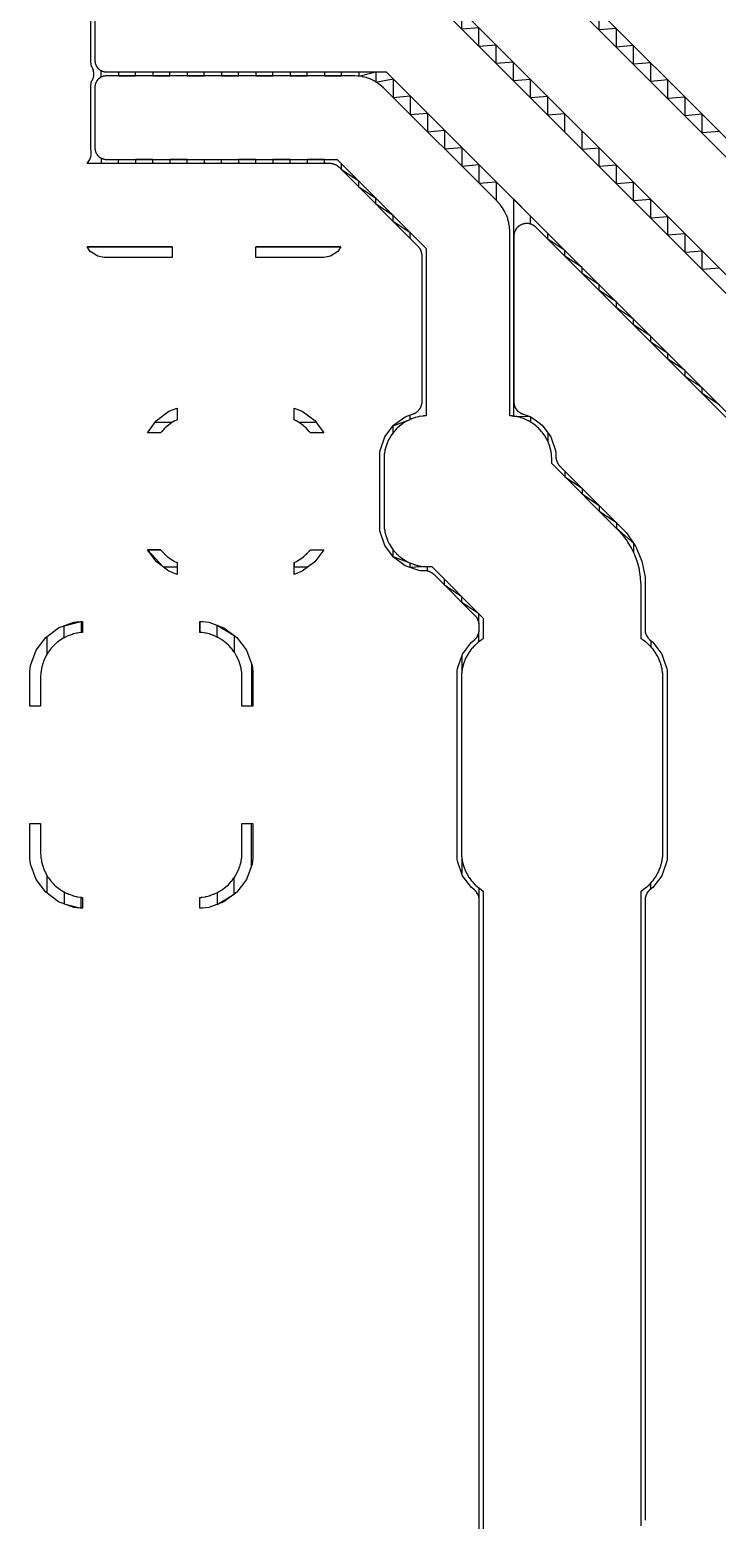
# Model space of a CAD drawing. Header units: metres. Extents: x 141.4 to 191.3, y -114.8 to -61.9.
# Drawn here: x 177.44 to 182.55, y -93.24 to -82.17 of the extents above; entities that cross this region are included whole.
import ezdxf

# ---------------------------------------------------------------- set-up
doc = ezdxf.new("R2010")
doc.units = ezdxf.units.M

msp = doc.modelspace()

# ---------------------------------------------------------------- linework, layer by layer
for points in [[(180.821, -81.183), (185.872, -86.234)], [(185.385, -85.887), (180.802, -81.304)], [(181.415, -82.932), (181.415, -82.794), (181.287, -82.805), (181.287, -82.666), (181.16, -82.677), (181.16, -82.539), (181.032, -82.55), (181.032, -82.411), (180.905, -82.422), (180.905, -82.284), (180.777, -82.295), (180.777, -82.156), (180.65, -82.167), (180.65, -82.029), (180.522, -82.04), (180.522, -81.901), (180.395, -81.919), (180.395, -81.833), (180.267, -81.833), (180.267, -81.867)], [(180.455, -81.833), (184.856, -86.234)], [(177.972, -83.124), (177.972, -83.163), (177.868, -83.163), (177.882, -83.142), (177.883, -83.141), (177.884, -83.139), (177.885, -83.137), (177.886, -83.135), (177.887, -83.133), (177.888, -83.131), (177.889, -83.13), (177.89, -83.128), (177.891, -83.126), (177.892, -83.124), (177.892, -83.122), (177.893, -83.12), (177.893, -83.118), (177.894, -83.116), (177.894, -83.114), (177.895, -83.112), (177.897, -83.103), (177.897, -83.101), (177.897, -83.099), (177.898, -83.097), (177.898, -83.095), (177.898, -83.093), (177.898, -83.091), (177.898, -83.089), (177.898, -83.086), (177.898, -83.084), (177.898, -83.082), (177.898, -83.08), (177.898, -83.078), (177.898, -83.076), (177.897, -83.074), (177.897, -83.072), (177.897, -83.07), (177.894, -83.059), (177.894, -82.587), (177.901, -82.553), (177.902, -82.552), (177.903, -82.55), (177.904, -82.548), (177.905, -82.546), (177.906, -82.544), (177.907, -82.543), (177.908, -82.541), (177.909, -82.539), (177.91, -82.537), (177.912, -82.533), (177.912, -82.531), (177.913, -82.529), (177.914, -82.527), (177.914, -82.525), (177.915, -82.523), (177.916, -82.521), (177.916, -82.519), (177.916, -82.517), (177.917, -82.515), (177.917, -82.513), (177.917, -82.511), (177.918, -82.509), (177.918, -82.506), (177.918, -82.504), (177.918, -82.502), (177.918, -82.5), (177.918, -82.498), (177.918, -82.496), (177.918, -82.494), (177.918, -82.492), (177.917, -82.49), (177.917, -82.488), (177.917, -82.486), (177.916, -82.484), (177.915, -82.475), (177.914, -82.473), (177.914, -82.471), (177.913, -82.469), (177.913, -82.467), (177.912, -82.465), (177.911, -82.463), (177.911, -82.461), (177.91, -82.459), (177.909, -82.457), (177.908, -82.455), (177.907, -82.453), (177.906, -82.452), (177.905, -82.45), (177.904, -82.448), (177.903, -82.446), (177.902, -82.444), (177.901, -82.443), (177.894, -82.409), (177.894, -81.937)], [(177.925, -81.948), (177.925, -82.398), (177.925, -82.4), (177.925, -82.402), (177.925, -82.404), (177.925, -82.406), (177.926, -82.408), (177.926, -82.41), (177.926, -82.413), (177.927, -82.415), (177.927, -82.417), (177.928, -82.419), (177.928, -82.421), (177.929, -82.423), (177.929, -82.425), (177.93, -82.427), (177.931, -82.429), (177.931, -82.431), (177.932, -82.432), (177.933, -82.434), (177.934, -82.436), (177.935, -82.438), (177.936, -82.44), (177.937, -82.442), (177.938, -82.443), (177.939, -82.445), (177.941, -82.447), (177.942, -82.449), (177.943, -82.45), (177.944, -82.452), (177.946, -82.454), (177.947, -82.455), (177.948, -82.457), (177.95, -82.458), (177.951, -82.46), (177.953, -82.461), (177.954, -82.462), (177.956, -82.464), (177.958, -82.465), (177.959, -82.466), (177.961, -82.467), (177.963, -82.469), (177.965, -82.47), (177.966, -82.471), (177.968, -82.472), (177.97, -82.473), (177.972, -82.474), (177.974, -82.475), (177.976, -82.476), (177.977, -82.477), (177.979, -82.477), (177.981, -82.478), (177.983, -82.479), (177.985, -82.479), (177.987, -82.48), (177.989, -82.48), (177.991, -82.481), (177.993, -82.481), (177.995, -82.482), (177.998, -82.482), (178, -82.482), (178.002, -82.483), (178.004, -82.483), (178.006, -82.483), (178.008, -82.483), (178.01, -82.483), (178.806, -82.483), (178.806, -82.483), (178.808, -82.483), (178.81, -82.483), (180.089, -82.483), (183.586, -85.98)], [(184.115, -85.633), (180.436, -81.954)], [(182.562, -82.925), (182.435, -82.936), (182.435, -82.798), (182.307, -82.809), (182.307, -82.67), (182.18, -82.681), (182.18, -82.543), (182.052, -82.554), (182.052, -82.415), (181.925, -82.426), (181.925, -82.288), (181.797, -82.299), (181.797, -82.16), (181.67, -82.171), (181.67, -82.033)], [(181.98, -93.282), (181.98, -88.567), (181.99, -88.561), (181.991, -88.56), (181.993, -88.559), (181.995, -88.557), (181.997, -88.556), (182.016, -88.542), (182.018, -88.54), (182.02, -88.539), (182.021, -88.538), (182.023, -88.536), (182.041, -88.52), (182.042, -88.518), (182.044, -88.517), (182.045, -88.515), (182.047, -88.514), (182.063, -88.496), (182.065, -88.494), (182.066, -88.493), (182.067, -88.491), (182.069, -88.489), (182.083, -88.47), (182.084, -88.468), (182.086, -88.466), (182.087, -88.464), (182.088, -88.463), (182.1, -88.442), (182.101, -88.44), (182.102, -88.438), (182.103, -88.436), (182.104, -88.434), (182.115, -88.412), (182.116, -88.41), (182.116, -88.408), (182.117, -88.406), (182.118, -88.404), (182.126, -88.381), (182.126, -88.381), (182.127, -88.379), (182.128, -88.377), (182.128, -88.375), (182.129, -88.373), (182.135, -88.349), (182.135, -88.347), (182.136, -88.345), (182.136, -88.343), (182.136, -88.341), (182.14, -88.317), (182.14, -88.315), (182.14, -88.313), (182.141, -88.311), (182.141, -88.309), (182.142, -88.284), (182.142, -88.282), (182.142, -88.28), (182.142, -86.98), (182.142, -86.978), (182.142, -86.976), (182.141, -86.951), (182.141, -86.949), (182.14, -86.947), (182.14, -86.945), (182.14, -86.943), (182.136, -86.919), (182.136, -86.917), (182.136, -86.915), (182.135, -86.913), (182.135, -86.911), (182.129, -86.887), (182.128, -86.885), (182.128, -86.883), (182.127, -86.881), (182.126, -86.879), (182.118, -86.856), (182.117, -86.854), (182.116, -86.852), (182.116, -86.85), (182.115, -86.848), (182.104, -86.826), (182.103, -86.824), (182.102, -86.822), (182.101, -86.82), (182.1, -86.818), (182.088, -86.797), (182.087, -86.796), (182.086, -86.794), (182.084, -86.792), (182.083, -86.79), (182.069, -86.771), (182.067, -86.769), (182.066, -86.767), (182.065, -86.766), (182.063, -86.764), (182.047, -86.746), (182.045, -86.745), (182.044, -86.743), (182.042, -86.742), (182.041, -86.74), (182.023, -86.724), (182.021, -86.722), (182.02, -86.721), (182.018, -86.72), (182.016, -86.718), (181.997, -86.704), (181.995, -86.703), (181.993, -86.701), (181.991, -86.7), (181.99, -86.699), (181.98, -86.693), (181.98, -86.298), (181.98, -86.296), (181.98, -86.294), (181.977, -86.245), (181.977, -86.243), (181.977, -86.241), (181.977, -86.239), (181.976, -86.236), (181.969, -86.188), (181.969, -86.186), (181.969, -86.184), (181.968, -86.182), (181.968, -86.18), (181.956, -86.132), (181.955, -86.13), (181.955, -86.128), (181.954, -86.126), (181.953, -86.124), (181.937, -86.078), (181.936, -86.076), (181.935, -86.074), (181.934, -86.072), (181.934, -86.07), (181.913, -86.026), (181.912, -86.024), (181.911, -86.022), (181.91, -86.02), (181.909, -86.018), (181.883, -85.976), (181.882, -85.975), (181.881, -85.973), (181.88, -85.971), (181.879, -85.969), (181.849, -85.93), (181.848, -85.928), (181.847, -85.927), (181.846, -85.925), (181.844, -85.924), (181.811, -85.887), (181.81, -85.886), (181.808, -85.884), (181.317, -85.393), (181.317, -85.361), (181.317, -85.358), (181.317, -85.356), (181.316, -85.333), (181.316, -85.331), (181.315, -85.329), (181.315, -85.327), (181.315, -85.325), (181.312, -85.302), (181.311, -85.3), (181.311, -85.298), (181.31, -85.296), (181.31, -85.294), (181.304, -85.271), (181.304, -85.269), (181.303, -85.267), (181.302, -85.265), (181.302, -85.263), (181.294, -85.241), (181.293, -85.239), (181.292, -85.237), (181.292, -85.235), (181.291, -85.233), (181.281, -85.212), (181.28, -85.21), (181.279, -85.208), (181.278, -85.207), (181.277, -85.205), (181.265, -85.185), (181.264, -85.183), (181.263, -85.181), (181.261, -85.18), (181.26, -85.178), (181.246, -85.159), (181.245, -85.158), (181.244, -85.156), (181.242, -85.154), (181.241, -85.153), (181.225, -85.135), (181.224, -85.134), (181.223, -85.132), (181.221, -85.131), (181.22, -85.13), (181.202, -85.114), (181.201, -85.113), (181.199, -85.111), (181.197, -85.11), (181.196, -85.109), (181.177, -85.095), (181.175, -85.094), (181.174, -85.092), (181.172, -85.091), (181.17, -85.09), (181.15, -85.078), (181.148, -85.077), (181.147, -85.076), (181.145, -85.075), (181.143, -85.074), (181.122, -85.064), (181.12, -85.063), (181.118, -85.063), (181.116, -85.062), (181.114, -85.061), (181.092, -85.053), (181.092, -85.053), (181.09, -85.053), (181.088, -85.052), (181.086, -85.051), (181.084, -85.051), (181.061, -85.045), (181.059, -85.045), (181.057, -85.044), (181.055, -85.044), (181.053, -85.043), (181.03, -85.04), (181.028, -85.04), (181.026, -85.04), (181.024, -85.039), (181.022, -85.039), (181.005, -85.038), (181.005, -83.666), (181.005, -83.664), (181.005, -83.662), (181.003, -83.64), (181.003, -83.638), (181.003, -83.636), (181.003, -83.634), (181.003, -83.632), (180.999, -83.61), (180.999, -83.608), (180.999, -83.606), (180.998, -83.604), (180.998, -83.602), (180.992, -83.58), (180.992, -83.578), (180.991, -83.576), (180.991, -83.574), (180.99, -83.573), (180.983, -83.552), (180.982, -83.55), (180.981, -83.548), (180.98, -83.546), (180.979, -83.544), (180.97, -83.524), (180.969, -83.522), (180.968, -83.52), (180.967, -83.518), (180.966, -83.517), (180.955, -83.498), (180.953, -83.496), (180.952, -83.494), (180.951, -83.492), (180.95, -83.491), (180.937, -83.473), (180.936, -83.471), (180.934, -83.47), (180.933, -83.468), (180.931, -83.467), (180.917, -83.45), (180.915, -83.449), (180.914, -83.447), (180.07, -82.604), (180.069, -82.602), (180.067, -82.601), (180.051, -82.586), (180.049, -82.585), (180.048, -82.583), (180.046, -82.582), (180.044, -82.581), (180.027, -82.568), (180.025, -82.566), (180.023, -82.565), (180.022, -82.564), (180.02, -82.563), (180.001, -82.552), (179.999, -82.551), (179.997, -82.55), (179.995, -82.549), (179.993, -82.548), (179.973, -82.538), (179.972, -82.537), (179.97, -82.536), (179.968, -82.536), (179.966, -82.535), (179.945, -82.528), (179.945, -82.528), (179.943, -82.527), (179.941, -82.526), (179.939, -82.526), (179.937, -82.525), (179.916, -82.52), (179.914, -82.519), (179.911, -82.519), (179.909, -82.518), (179.907, -82.518), (179.886, -82.515), (179.883, -82.515), (179.881, -82.514), (179.879, -82.514), (179.877, -82.514), (179.855, -82.513), (179.853, -82.513), (179.851, -82.513), (178.81, -82.513), (178.808, -82.513), (178.806, -82.513), (178.806, -82.513), (178.01, -82.513), (178.008, -82.513), (178.006, -82.513), (178.004, -82.513), (178.002, -82.513), (178, -82.514), (177.998, -82.514), (177.995, -82.514), (177.993, -82.515), (177.991, -82.515), (177.989, -82.516), (177.987, -82.516), (177.985, -82.517), (177.983, -82.517), (177.981, -82.518), (177.979, -82.519), (177.977, -82.519), (177.976, -82.52), (177.974, -82.521), (177.972, -82.522), (177.97, -82.523), (177.968, -82.524), (177.966, -82.525), (177.965, -82.526), (177.963, -82.527), (177.961, -82.529), (177.959, -82.53), (177.958, -82.531), (177.956, -82.532), (177.954, -82.534), (177.953, -82.535), (177.951, -82.536), (177.95, -82.538), (177.948, -82.539), (177.947, -82.541), (177.946, -82.542), (177.944, -82.544), (177.943, -82.546), (177.942, -82.547), (177.941, -82.549), (177.939, -82.551), (177.938, -82.553), (177.937, -82.554), (177.936, -82.556), (177.935, -82.558), (177.934, -82.56), (177.933, -82.562), (177.932, -82.564), (177.931, -82.565), (177.931, -82.567), (177.93, -82.569), (177.929, -82.571), (177.929, -82.573), (177.928, -82.575), (177.928, -82.577), (177.927, -82.579), (177.927, -82.581), (177.926, -82.583), (177.926, -82.586), (177.926, -82.588), (177.925, -82.59), (177.925, -82.592), (177.925, -82.594), (177.925, -82.596), (177.925, -82.598), (177.925, -83.048)], [(177.972, -82.522), (177.972, -82.474)], [(178.1, -82.483), (178.1, -82.513), (178.227, -82.513), (178.227, -82.483), (178.355, -82.483), (178.355, -82.513), (178.482, -82.513), (178.482, -82.483), (178.61, -82.483), (178.61, -82.513), (178.737, -82.513), (178.737, -82.483)], [(178.865, -82.483), (178.865, -82.513), (178.992, -82.513), (178.992, -82.483), (179.12, -82.483), (179.12, -82.513), (179.247, -82.513), (179.247, -82.483), (179.375, -82.483), (179.375, -82.513), (179.502, -82.513), (179.502, -82.483), (179.63, -82.483), (179.63, -82.513), (179.757, -82.513), (179.757, -82.483), (179.885, -82.483), (179.885, -82.515), (180.012, -82.483), (180.012, -82.559), (180.14, -82.535), (180.14, -82.673), (180.267, -82.662), (180.267, -82.801), (180.395, -82.79), (180.395, -82.928), (180.522, -82.917), (180.522, -83.056), (180.65, -83.045), (180.65, -83.183), (180.777, -83.172), (180.777, -83.311), (180.905, -83.3), (180.905, -83.438)], [(182.562, -83.941), (182.435, -83.952), (182.435, -83.814), (182.307, -83.825), (182.307, -83.686), (182.18, -83.697), (182.18, -83.559), (182.052, -83.57), (182.052, -83.431), (181.925, -83.442), (181.925, -83.304), (181.797, -83.315), (181.797, -83.176), (181.67, -83.187), (181.67, -83.049), (181.542, -83.06), (181.542, -82.921)], [(177.925, -83.048), (177.925, -83.05), (177.925, -83.052), (177.925, -83.054), (177.925, -83.056), (177.926, -83.058), (177.926, -83.06), (177.926, -83.063), (177.927, -83.065), (177.927, -83.067), (177.928, -83.069), (177.928, -83.071), (177.929, -83.073), (177.929, -83.075), (177.93, -83.077), (177.931, -83.079), (177.931, -83.081), (177.932, -83.082), (177.933, -83.084), (177.934, -83.086), (177.935, -83.088), (177.936, -83.09), (177.937, -83.092), (177.938, -83.093), (177.939, -83.095), (177.941, -83.097), (177.942, -83.099), (177.943, -83.1), (177.944, -83.102), (177.946, -83.104), (177.947, -83.105), (177.948, -83.107), (177.95, -83.108), (177.951, -83.11), (177.953, -83.111), (177.954, -83.112), (177.956, -83.114), (177.958, -83.115), (177.959, -83.116), (177.961, -83.117), (177.963, -83.119), (177.965, -83.12), (177.966, -83.121), (177.968, -83.122), (177.97, -83.123), (177.972, -83.124), (177.974, -83.125), (177.976, -83.126), (177.977, -83.127), (177.979, -83.127), (177.981, -83.128), (177.983, -83.129), (177.985, -83.129), (177.987, -83.13), (177.989, -83.13), (177.991, -83.131), (177.993, -83.131), (177.995, -83.132), (177.998, -83.132), (178, -83.132), (178.002, -83.133), (178.004, -83.133), (178.006, -83.133), (178.008, -83.133), (178.01, -83.133), (178.806, -83.133), (178.806, -83.133), (178.808, -83.133), (178.81, -83.133), (179.723, -83.133), (180.384, -83.795), (180.384, -85.038), (180.367, -85.039), (180.365, -85.039), (180.363, -85.04), (180.361, -85.04), (180.359, -85.04), (180.336, -85.043), (180.334, -85.044), (180.332, -85.044), (180.33, -85.045), (180.328, -85.045), (180.305, -85.051), (180.303, -85.051), (180.301, -85.052), (180.299, -85.053), (180.297, -85.053), (180.275, -85.061), (180.273, -85.062), (180.271, -85.063), (180.269, -85.063), (180.267, -85.064), (180.246, -85.074), (180.244, -85.075), (180.242, -85.076), (180.241, -85.077), (180.239, -85.078), (180.219, -85.09), (180.217, -85.091), (180.215, -85.092), (180.214, -85.094), (180.212, -85.095), (180.193, -85.109), (180.192, -85.11), (180.19, -85.111), (180.188, -85.113), (180.187, -85.114), (180.169, -85.13), (180.168, -85.131), (180.166, -85.132), (180.165, -85.134), (180.164, -85.135), (180.148, -85.153), (180.147, -85.154), (180.145, -85.156), (180.144, -85.158), (180.143, -85.159), (180.129, -85.178), (180.128, -85.18), (180.126, -85.181), (180.125, -85.183), (180.124, -85.185), (180.112, -85.205), (180.111, -85.207), (180.11, -85.208), (180.109, -85.21), (180.108, -85.212), (180.098, -85.233), (180.097, -85.235), (180.097, -85.237), (180.096, -85.239), (180.095, -85.241), (180.087, -85.263), (180.087, -85.263), (180.087, -85.265), (180.086, -85.267), (180.085, -85.269), (180.085, -85.271), (180.079, -85.294), (180.079, -85.296), (180.078, -85.298), (180.078, -85.3), (180.077, -85.302), (180.074, -85.325), (180.074, -85.327), (180.074, -85.329), (180.073, -85.331), (180.073, -85.333), (180.072, -85.356), (180.072, -85.358), (180.072, -85.361), (180.072, -85.835), (180.072, -85.838), (180.072, -85.84), (180.073, -85.863), (180.073, -85.865), (180.074, -85.867), (180.074, -85.869), (180.074, -85.871), (180.077, -85.894), (180.078, -85.896), (180.078, -85.898), (180.079, -85.9), (180.079, -85.902), (180.085, -85.925), (180.085, -85.927), (180.086, -85.929), (180.087, -85.931), (180.087, -85.933), (180.095, -85.955), (180.096, -85.957), (180.097, -85.959), (180.097, -85.961), (180.098, -85.963), (180.108, -85.984), (180.109, -85.986), (180.11, -85.988), (180.111, -85.989), (180.112, -85.991), (180.124, -86.011), (180.125, -86.013), (180.126, -86.015), (180.128, -86.016), (180.129, -86.018), (180.143, -86.037), (180.144, -86.038), (180.145, -86.04), (180.147, -86.042), (180.148, -86.043), (180.164, -86.061), (180.165, -86.062), (180.166, -86.064), (180.168, -86.065), (180.169, -86.066), (180.187, -86.082), (180.188, -86.083), (180.19, -86.085), (180.192, -86.086), (180.193, -86.087), (180.212, -86.101), (180.214, -86.102), (180.215, -86.104), (180.217, -86.105), (180.219, -86.106), (180.239, -86.118), (180.241, -86.119), (180.242, -86.12), (180.244, -86.121), (180.246, -86.122), (180.267, -86.132), (180.269, -86.133), (180.271, -86.133), (180.273, -86.134), (180.275, -86.135), (180.297, -86.143), (180.297, -86.143), (180.297, -86.143), (180.299, -86.144), (180.301, -86.144), (180.303, -86.145), (180.305, -86.145), (180.328, -86.151), (180.33, -86.151), (180.332, -86.152), (180.334, -86.152), (180.336, -86.153), (180.359, -86.156), (180.361, -86.156), (180.363, -86.156), (180.365, -86.157), (180.367, -86.157), (180.39, -86.158), (180.392, -86.158), (180.395, -86.158), (180.427, -86.158), (180.809, -86.54), (180.809, -86.693), (180.799, -86.699), (180.798, -86.7), (180.796, -86.701), (180.794, -86.703), (180.792, -86.704), (180.773, -86.718), (180.771, -86.72), (180.769, -86.721), (180.768, -86.722), (180.766, -86.724), (180.748, -86.74), (180.747, -86.742), (180.745, -86.743), (180.744, -86.745), (180.742, -86.746), (180.726, -86.764), (180.724, -86.766), (180.723, -86.767), (180.722, -86.769), (180.72, -86.771), (180.706, -86.79), (180.705, -86.792), (180.703, -86.794), (180.702, -86.796), (180.701, -86.797), (180.689, -86.818), (180.688, -86.82), (180.687, -86.822), (180.686, -86.824), (180.685, -86.826), (180.674, -86.848), (180.673, -86.85), (180.673, -86.852), (180.672, -86.854), (180.671, -86.856), (180.663, -86.879), (180.663, -86.879), (180.663, -86.879), (180.662, -86.881), (180.661, -86.883), (180.661, -86.885), (180.66, -86.887), (180.654, -86.911), (180.654, -86.913), (180.653, -86.915), (180.653, -86.917), (180.653, -86.919), (180.649, -86.943), (180.649, -86.945), (180.649, -86.947), (180.648, -86.949), (180.648, -86.951), (180.647, -86.976), (180.647, -86.978), (180.647, -86.98), (180.647, -88.28), (180.647, -88.282), (180.647, -88.284), (180.648, -88.309), (180.648, -88.311), (180.649, -88.313), (180.649, -88.315), (180.649, -88.317), (180.653, -88.341), (180.653, -88.343), (180.653, -88.345), (180.654, -88.347), (180.654, -88.349), (180.66, -88.373), (180.661, -88.375), (180.661, -88.377), (180.662, -88.379), (180.663, -88.381), (180.671, -88.404), (180.672, -88.406), (180.673, -88.408), (180.673, -88.41), (180.674, -88.412), (180.685, -88.434), (180.686, -88.436), (180.687, -88.438), (180.688, -88.44), (180.689, -88.442), (180.701, -88.463), (180.702, -88.464), (180.703, -88.466), (180.705, -88.468), (180.706, -88.47), (180.72, -88.489), (180.722, -88.491), (180.723, -88.493), (180.724, -88.494), (180.726, -88.496), (180.742, -88.514), (180.744, -88.515), (180.745, -88.517), (180.747, -88.518), (180.748, -88.52), (180.766, -88.536), (180.768, -88.538), (180.769, -88.539), (180.771, -88.54), (180.773, -88.542), (180.792, -88.556), (180.794, -88.557), (180.796, -88.559), (180.798, -88.56), (180.799, -88.561), (180.809, -88.567), (180.809, -93.524)], [(180.779, -93.585), (180.779, -88.633), (180.779, -88.631), (180.779, -88.629), (180.779, -88.627), (180.779, -88.625), (180.778, -88.623), (180.778, -88.621), (180.778, -88.619), (180.778, -88.617), (180.777, -88.615), (180.777, -88.613), (180.776, -88.611), (180.776, -88.609), (180.775, -88.607), (180.775, -88.605), (180.774, -88.603), (180.773, -88.601), (180.772, -88.599), (180.772, -88.597), (180.771, -88.595), (180.77, -88.593), (180.769, -88.591), (180.768, -88.589), (180.767, -88.588), (180.762, -88.58), (180.761, -88.578), (180.76, -88.577), (180.759, -88.575), (180.757, -88.573), (180.756, -88.571), (180.755, -88.57), (180.754, -88.568), (180.752, -88.567), (180.751, -88.565), (180.749, -88.564), (180.748, -88.562), (180.746, -88.561), (180.745, -88.559), (180.743, -88.558), (180.741, -88.557), (180.74, -88.556), (180.721, -88.541), (180.655, -88.453), (180.618, -88.346), (180.616, -88.33), (180.616, -86.93), (180.618, -86.914), (180.655, -86.807), (180.721, -86.719), (180.74, -86.704), (180.74, -86.704), (180.741, -86.703), (180.743, -86.702), (180.745, -86.701), (180.746, -86.699), (180.748, -86.698), (180.749, -86.697), (180.751, -86.695), (180.752, -86.694), (180.754, -86.692), (180.755, -86.691), (180.756, -86.689), (180.758, -86.687), (180.759, -86.686), (180.76, -86.684), (180.761, -86.682), (180.762, -86.68), (180.764, -86.679), (180.765, -86.677), (180.766, -86.675), (180.767, -86.673), (180.767, -86.671), (180.768, -86.669), (180.769, -86.667), (180.773, -86.659), (180.773, -86.657), (180.774, -86.655), (180.775, -86.654), (180.775, -86.652), (180.776, -86.65), (180.776, -86.647), (180.777, -86.645), (180.777, -86.643), (180.778, -86.641), (180.778, -86.639), (180.778, -86.637), (180.779, -86.635), (180.779, -86.633), (180.779, -86.631), (180.779, -86.629), (180.779, -86.627), (180.779, -86.593), (180.779, -86.591), (180.779, -86.589), (180.779, -86.587), (180.779, -86.585), (180.778, -86.583), (180.778, -86.58), (180.778, -86.578), (180.777, -86.576), (180.777, -86.574), (180.776, -86.572), (180.776, -86.57), (180.775, -86.568), (180.775, -86.566), (180.774, -86.564), (180.773, -86.562), (180.773, -86.56), (180.769, -86.552), (180.768, -86.55), (180.767, -86.548), (180.767, -86.547), (180.766, -86.545), (180.765, -86.543), (180.764, -86.541), (180.762, -86.539), (180.761, -86.538), (180.76, -86.536), (180.759, -86.534), (180.758, -86.532), (180.756, -86.531), (180.755, -86.529), (180.754, -86.528), (180.752, -86.526), (180.751, -86.525), (180.443, -86.217), (180.441, -86.215), (180.44, -86.214), (180.438, -86.213), (180.437, -86.211), (180.435, -86.21), (180.433, -86.209), (180.432, -86.207), (180.43, -86.206), (180.428, -86.205), (180.426, -86.204), (180.425, -86.203), (180.423, -86.202), (180.421, -86.201), (180.419, -86.2), (180.417, -86.199), (180.415, -86.198), (180.407, -86.195), (180.405, -86.194), (180.403, -86.193), (180.401, -86.193), (180.399, -86.192), (180.397, -86.192), (180.395, -86.191), (180.393, -86.191), (180.391, -86.19), (180.389, -86.19), (180.387, -86.189), (180.385, -86.189), (180.383, -86.189), (180.381, -86.189), (180.379, -86.189), (180.377, -86.189), (180.375, -86.189), (180.346, -86.189), (180.33, -86.187), (180.228, -86.151), (180.142, -86.088), (180.079, -86.002), (180.043, -85.9), (180.042, -85.892), (180.041, -85.884), (180.041, -85.312), (180.043, -85.296), (180.079, -85.194), (180.142, -85.108), (180.228, -85.045), (180.289, -85.023), (180.291, -85.023), (180.293, -85.022), (180.295, -85.021), (180.297, -85.02), (180.299, -85.019), (180.301, -85.018), (180.303, -85.017), (180.305, -85.016), (180.307, -85.015), (180.311, -85.012), (180.313, -85.011), (180.314, -85.01), (180.316, -85.009), (180.318, -85.008), (180.319, -85.006), (180.321, -85.005), (180.323, -85.003), (180.324, -85.002), (180.326, -85.001), (180.327, -84.999), (180.329, -84.998), (180.33, -84.996), (180.331, -84.994), (180.333, -84.993), (180.334, -84.991), (180.335, -84.989), (180.336, -84.988), (180.337, -84.986), (180.339, -84.984), (180.34, -84.982), (180.341, -84.98), (180.342, -84.979), (180.342, -84.977), (180.343, -84.975), (180.344, -84.973), (180.348, -84.965), (180.348, -84.963), (180.349, -84.961), (180.35, -84.959), (180.35, -84.957), (180.351, -84.955), (180.351, -84.953), (180.352, -84.951), (180.352, -84.949), (180.353, -84.947), (180.353, -84.945), (180.353, -84.943), (180.354, -84.941), (180.354, -84.938), (180.354, -84.936), (180.354, -84.934), (180.354, -84.932), (180.354, -83.848), (180.354, -83.845), (180.354, -83.843), (180.354, -83.841), (180.354, -83.839), (180.353, -83.837), (180.353, -83.835), (180.353, -83.833), (180.352, -83.831), (180.352, -83.829), (180.351, -83.827), (180.351, -83.825), (180.35, -83.823), (180.35, -83.821), (180.349, -83.819), (180.348, -83.817), (180.348, -83.815), (180.344, -83.807), (180.343, -83.805), (180.342, -83.803), (180.342, -83.801), (180.341, -83.799), (180.34, -83.797), (180.339, -83.796), (180.337, -83.794), (180.336, -83.792), (180.335, -83.79), (180.334, -83.789), (180.333, -83.787), (180.331, -83.785), (180.33, -83.784), (180.329, -83.782), (180.327, -83.781), (180.326, -83.779), (179.738, -83.192), (179.737, -83.19), (179.735, -83.189), (179.734, -83.188), (179.732, -83.186), (179.73, -83.185), (179.729, -83.184), (179.727, -83.182), (179.725, -83.181), (179.724, -83.18), (179.722, -83.179), (179.72, -83.178), (179.718, -83.177), (179.716, -83.176), (179.714, -83.175), (179.713, -83.174), (179.711, -83.173), (179.703, -83.17), (179.701, -83.169), (179.699, -83.168), (179.697, -83.168), (179.695, -83.167), (179.693, -83.167), (179.691, -83.166), (179.689, -83.166), (179.687, -83.165), (179.685, -83.165), (179.682, -83.164), (179.68, -83.164), (179.678, -83.164), (179.676, -83.164), (179.674, -83.164), (179.672, -83.164), (179.67, -83.164), (179.619, -83.164), (179.618, -83.163), (179.616, -83.163), (179.614, -83.163), (179.612, -83.163), (179.61, -83.163), (178.814, -83.163), (178.814, -83.163), (178.812, -83.163), (178.81, -83.163), (177.868, -83.163)], [(178.737, -83.133), (178.737, -83.163), (178.61, -83.163), (178.61, -83.133), (178.482, -83.133), (178.482, -83.163), (178.355, -83.163), (178.355, -83.133), (178.227, -83.133), (178.227, -83.163), (178.1, -83.163), (178.1, -83.133)], [(179.63, -83.164), (179.63, -83.133), (179.502, -83.133), (179.502, -83.163), (179.375, -83.163), (179.375, -83.133), (179.247, -83.133), (179.247, -83.163), (179.12, -83.163), (179.12, -83.133), (178.992, -83.133), (178.992, -83.163), (178.865, -83.163), (178.865, -83.133)], [(180.267, -83.721), (180.267, -83.678), (180.14, -83.594), (180.14, -83.551), (180.012, -83.466), (180.012, -83.423), (179.885, -83.339), (179.885, -83.296), (179.757, -83.211), (179.757, -83.168)], [(181.16, -83.614), (181.16, -83.555), (181.032, -83.427), (181.032, -85.04), (181.16, -85.044), (181.16, -85.084)], [(183.527, -85.965), (181.2, -83.637), (181.198, -83.636), (181.197, -83.634), (181.195, -83.633), (181.194, -83.632), (181.192, -83.63), (181.19, -83.629), (181.189, -83.628), (181.187, -83.627), (181.185, -83.626), (181.183, -83.624), (181.182, -83.623), (181.18, -83.622), (181.178, -83.621), (181.176, -83.621), (181.174, -83.62), (181.172, -83.619), (181.164, -83.615), (181.162, -83.615), (181.16, -83.614), (181.158, -83.613), (181.156, -83.613), (181.154, -83.612), (181.152, -83.612), (181.15, -83.611), (181.148, -83.611), (181.146, -83.61), (181.144, -83.61), (181.142, -83.61), (181.14, -83.609), (181.138, -83.609), (181.136, -83.609), (181.134, -83.609), (181.131, -83.609), (181.129, -83.609), (181.127, -83.609), (181.125, -83.609), (181.123, -83.609), (181.121, -83.61), (181.119, -83.61), (181.117, -83.61), (181.115, -83.611), (181.113, -83.611), (181.111, -83.612), (181.109, -83.612), (181.107, -83.613), (181.105, -83.613), (181.103, -83.614), (181.101, -83.615), (181.099, -83.615), (181.091, -83.619), (181.089, -83.62), (181.087, -83.621), (181.085, -83.621), (181.083, -83.622), (181.081, -83.623), (181.08, -83.624), (181.078, -83.626), (181.076, -83.627), (181.074, -83.628), (181.073, -83.629), (181.071, -83.63), (181.069, -83.632), (181.068, -83.633), (181.066, -83.634), (181.065, -83.636), (181.063, -83.637), (181.062, -83.639), (181.06, -83.64), (181.059, -83.642), (181.058, -83.643), (181.056, -83.645), (181.055, -83.647), (181.054, -83.648), (181.053, -83.65), (181.052, -83.652), (181.05, -83.654), (181.049, -83.655), (181.048, -83.657), (181.047, -83.659), (181.047, -83.661), (181.046, -83.663), (181.045, -83.665), (181.041, -83.673), (181.041, -83.675), (181.04, -83.677), (181.039, -83.679), (181.039, -83.681), (181.038, -83.683), (181.038, -83.685), (181.037, -83.687), (181.037, -83.689), (181.036, -83.691), (181.036, -83.693), (181.036, -83.695), (181.035, -83.697), (181.035, -83.699), (181.035, -83.701), (181.035, -83.703), (181.035, -83.706), (181.035, -84.932), (181.035, -84.934), (181.035, -84.936), (181.035, -84.939), (181.035, -84.941), (181.036, -84.943), (181.036, -84.945), (181.036, -84.947), (181.037, -84.949), (181.037, -84.951), (181.038, -84.956), (181.039, -84.958), (181.039, -84.96), (181.04, -84.962), (181.041, -84.964), (181.041, -84.966), (181.042, -84.968), (181.043, -84.97), (181.044, -84.972), (181.044, -84.974), (181.045, -84.976), (181.046, -84.978), (181.047, -84.979), (181.048, -84.981), (181.05, -84.983), (181.051, -84.985), (181.052, -84.987), (181.053, -84.988), (181.054, -84.99), (181.056, -84.992), (181.057, -84.993), (181.059, -84.995), (181.06, -84.996), (181.061, -84.998), (181.063, -84.999), (181.064, -85.001), (181.071, -85.006), (181.073, -85.008), (181.074, -85.009), (181.076, -85.01), (181.078, -85.012), (181.079, -85.013), (181.081, -85.014), (181.083, -85.015), (181.085, -85.016), (181.086, -85.017), (181.088, -85.018), (181.09, -85.019), (181.092, -85.02), (181.094, -85.021), (181.096, -85.022), (181.098, -85.023), (181.1, -85.023), (181.161, -85.045), (181.203, -85.076), (181.247, -85.108), (181.31, -85.194), (181.346, -85.296), (181.348, -85.312), (181.348, -85.341), (181.348, -85.343), (181.348, -85.345), (181.348, -85.347), (181.348, -85.349), (181.348, -85.351), (181.348, -85.353), (181.349, -85.355), (181.349, -85.357), (181.35, -85.359), (181.35, -85.361), (181.351, -85.363), (181.351, -85.365), (181.352, -85.367), (181.352, -85.369), (181.353, -85.371), (181.354, -85.373), (181.357, -85.381), (181.358, -85.383), (181.359, -85.385), (181.36, -85.387), (181.361, -85.389), (181.362, -85.391), (181.363, -85.392), (181.364, -85.394), (181.365, -85.396), (181.366, -85.398), (181.368, -85.399), (181.369, -85.401), (181.37, -85.403), (181.372, -85.404), (181.373, -85.406), (181.374, -85.407), (181.376, -85.409), (181.781, -85.814), (181.873, -85.906), (181.94, -86.006), (181.944, -86.016), (181.986, -86.118), (182.01, -86.237), (182.01, -86.627), (182.01, -86.629), (182.01, -86.631), (182.01, -86.633), (182.01, -86.635), (182.011, -86.637), (182.011, -86.639), (182.011, -86.641), (182.011, -86.643), (182.012, -86.645), (182.012, -86.647), (182.013, -86.649), (182.013, -86.651), (182.014, -86.653), (182.014, -86.655), (182.015, -86.657), (182.016, -86.659), (182.017, -86.661), (182.017, -86.663), (182.018, -86.665), (182.019, -86.667), (182.02, -86.669), (182.021, -86.671), (182.022, -86.672), (182.027, -86.68), (182.028, -86.682), (182.029, -86.683), (182.03, -86.685), (182.032, -86.687), (182.033, -86.689), (182.034, -86.69), (182.035, -86.692), (182.037, -86.693), (182.038, -86.695), (182.04, -86.696), (182.041, -86.698), (182.043, -86.699), (182.044, -86.701), (182.046, -86.702), (182.048, -86.703), (182.049, -86.704), (182.062, -86.714), (182.068, -86.719), (182.134, -86.807), (182.147, -86.844), (182.166, -86.901), (182.171, -86.914), (182.173, -86.93), (182.173, -88.33), (182.171, -88.346), (182.134, -88.453), (182.068, -88.541), (182.049, -88.556), (182.049, -88.556), (182.048, -88.557), (182.046, -88.558), (182.044, -88.559), (182.043, -88.561), (182.041, -88.562), (182.04, -88.563), (182.038, -88.565), (182.037, -88.566), (182.035, -88.568), (182.034, -88.569), (182.033, -88.571), (182.031, -88.573), (182.03, -88.574), (182.029, -88.576), (182.028, -88.578), (182.027, -88.58), (182.025, -88.581), (182.024, -88.583), (182.023, -88.585), (182.022, -88.587), (182.022, -88.589), (182.021, -88.591), (182.02, -88.593), (182.016, -88.601), (182.016, -88.603), (182.015, -88.605), (182.014, -88.606), (182.014, -88.608), (182.013, -88.61), (182.013, -88.613), (182.012, -88.615), (182.012, -88.617), (182.011, -88.619), (182.011, -88.621), (182.011, -88.623), (182.01, -88.625), (182.01, -88.627), (182.01, -88.629), (182.01, -88.631), (182.01, -88.633), (182.01, -93.23), (182.01, -93.232), (182.01, -93.234), (182.01, -93.236), (182.01, -93.238), (182.011, -93.24)], [(177.868, -83.783), (178.5, -83.783), (177.868, -83.783), (178.5, -83.783), (178.5, -83.863), (177.994, -83.863), (177.946, -83.853), (177.891, -83.817), (177.868, -83.783)], [(179.12, -83.783), (179.752, -83.783), (179.12, -83.783), (179.752, -83.783), (179.729, -83.817), (179.674, -83.853), (179.626, -83.863), (179.12, -83.863), (179.12, -83.783)], [(182.562, -84.957), (182.435, -84.873), (182.435, -84.83), (182.307, -84.745), (182.307, -84.702), (182.18, -84.618), (182.18, -84.575), (182.052, -84.49), (182.052, -84.447), (181.925, -84.363), (181.925, -84.32), (181.797, -84.235), (181.797, -84.192), (181.67, -84.108), (181.67, -84.065), (181.542, -83.98), (181.542, -83.937), (181.415, -83.853), (181.415, -83.81), (181.287, -83.725), (181.287, -83.682)], [(178.315, -85.163), (178.382, -85.073), (178.475, -85.004), (178.535, -84.981), (178.535, -85.068), (178.521, -85.074), (178.519, -85.075), (178.517, -85.076), (178.516, -85.077), (178.514, -85.078), (178.494, -85.09), (178.492, -85.091), (178.49, -85.092), (178.489, -85.094), (178.487, -85.095), (178.468, -85.109), (178.467, -85.11), (178.465, -85.111), (178.463, -85.113), (178.462, -85.114), (178.444, -85.13), (178.443, -85.131), (178.441, -85.132), (178.44, -85.134), (178.439, -85.135), (178.423, -85.153), (178.422, -85.154), (178.42, -85.156), (178.419, -85.158), (178.418, -85.159), (178.415, -85.163), (178.315, -85.163), (178.372, -85.086), (178.501, -85.086)], [(179.404, -85.068), (179.404, -84.981), (179.464, -85.004), (179.557, -85.073), (179.624, -85.163), (179.524, -85.163), (179.521, -85.159), (179.52, -85.158), (179.519, -85.156), (179.517, -85.154), (179.516, -85.153), (179.5, -85.135), (179.499, -85.134), (179.498, -85.132), (179.496, -85.131), (179.495, -85.13), (179.477, -85.114), (179.476, -85.113), (179.474, -85.111), (179.472, -85.11), (179.471, -85.109), (179.452, -85.095), (179.45, -85.094), (179.449, -85.092), (179.447, -85.091), (179.445, -85.09), (179.425, -85.078), (179.423, -85.077), (179.422, -85.076), (179.42, -85.075), (179.418, -85.074), (179.404, -85.068)], [(179.438, -85.086), (179.567, -85.086)], [(180.14, -85.163), (180.14, -85.111), (180.267, -85.064), (180.267, -85.031)], [(181.287, -85.163), (181.287, -85.226)], [(181.415, -85.448), (181.415, -85.491), (181.542, -85.576), (181.542, -85.618), (181.67, -85.703), (181.67, -85.746), (181.797, -85.831), (181.797, -85.873), (181.925, -85.984), (181.925, -86.052)], [(178.315, -86.033), (178.415, -86.033), (178.315, -86.033), (178.415, -86.033), (178.418, -86.037), (178.419, -86.038), (178.42, -86.04), (178.422, -86.042), (178.423, -86.043), (178.439, -86.061), (178.44, -86.062), (178.441, -86.064), (178.443, -86.065), (178.444, -86.066), (178.462, -86.082), (178.463, -86.083), (178.465, -86.085), (178.467, -86.086), (178.468, -86.087), (178.487, -86.101), (178.489, -86.102), (178.49, -86.104), (178.492, -86.105), (178.494, -86.106), (178.514, -86.118), (178.516, -86.119), (178.517, -86.12), (178.519, -86.121), (178.521, -86.122), (178.535, -86.128), (178.535, -86.215), (178.475, -86.192), (178.382, -86.123), (178.315, -86.033), (178.432, -86.16), (178.535, -86.16)], [(179.404, -86.128), (179.418, -86.122), (179.42, -86.121), (179.422, -86.12), (179.423, -86.119), (179.425, -86.118), (179.445, -86.106), (179.447, -86.105), (179.449, -86.104), (179.45, -86.102), (179.452, -86.101), (179.471, -86.087), (179.472, -86.086), (179.474, -86.085), (179.476, -86.083), (179.477, -86.082), (179.495, -86.066), (179.496, -86.065), (179.498, -86.064), (179.499, -86.062), (179.5, -86.061), (179.516, -86.043), (179.517, -86.042), (179.519, -86.04), (179.52, -86.038), (179.521, -86.037), (179.524, -86.033), (179.624, -86.033), (179.557, -86.123), (179.464, -86.192), (179.404, -86.215), (179.404, -86.128), (179.404, -86.16), (179.507, -86.16)], [(180.395, -86.191), (180.395, -86.158), (180.267, -86.165), (180.267, -86.132), (180.14, -86.085), (180.14, -86.033)], [(180.777, -86.577), (180.777, -86.509), (180.65, -86.424), (180.65, -86.381), (180.522, -86.296), (180.522, -86.254)], [(177.522, -87.195), (177.442, -87.195), (177.442, -86.937), (177.447, -86.892), (177.489, -86.779), (177.561, -86.684), (177.656, -86.612), (177.769, -86.57), (177.814, -86.565), (177.834, -86.565), (177.834, -86.646), (177.828, -86.646), (177.826, -86.646), (177.824, -86.647), (177.822, -86.647), (177.82, -86.647), (177.796, -86.651), (177.794, -86.651), (177.792, -86.651), (177.79, -86.652), (177.788, -86.652), (177.764, -86.658), (177.762, -86.659), (177.76, -86.659), (177.758, -86.66), (177.756, -86.661), (177.733, -86.669), (177.731, -86.67), (177.729, -86.671), (177.727, -86.671), (177.725, -86.672), (177.703, -86.683), (177.701, -86.684), (177.699, -86.685), (177.697, -86.686), (177.695, -86.687), (177.674, -86.699), (177.673, -86.7), (177.671, -86.701), (177.669, -86.703), (177.667, -86.704), (177.648, -86.718), (177.646, -86.72), (177.644, -86.721), (177.643, -86.722), (177.641, -86.724), (177.623, -86.74), (177.622, -86.742), (177.62, -86.743), (177.619, -86.745), (177.617, -86.746), (177.601, -86.764), (177.599, -86.766), (177.598, -86.767), (177.597, -86.769), (177.595, -86.771), (177.581, -86.79), (177.58, -86.792), (177.578, -86.794), (177.577, -86.796), (177.576, -86.797), (177.564, -86.818), (177.563, -86.82), (177.562, -86.822), (177.561, -86.824), (177.56, -86.826), (177.549, -86.848), (177.548, -86.85), (177.548, -86.852), (177.547, -86.854), (177.546, -86.856), (177.538, -86.879), (177.538, -86.879), (177.538, -86.879), (177.537, -86.881), (177.536, -86.883), (177.536, -86.885), (177.535, -86.887), (177.529, -86.911), (177.529, -86.913), (177.528, -86.915), (177.528, -86.917), (177.528, -86.919), (177.524, -86.943), (177.524, -86.945), (177.524, -86.947), (177.523, -86.949), (177.523, -86.951), (177.522, -86.976), (177.522, -86.978), (177.522, -86.98), (177.522, -87.195)], [(177.697, -86.686), (177.697, -86.597), (177.824, -86.565), (177.824, -86.647)], [(178.704, -86.565), (178.704, -86.646), (178.704, -86.646), (178.704, -86.565), (178.725, -86.565), (178.77, -86.57), (178.883, -86.612), (178.978, -86.684), (179.05, -86.779), (179.092, -86.892), (179.097, -86.937), (179.097, -87.195), (179.017, -87.195), (179.017, -86.98), (179.017, -86.978), (179.017, -86.976), (179.016, -86.951), (179.016, -86.949), (179.015, -86.947), (179.015, -86.945), (179.015, -86.943), (179.011, -86.919), (179.011, -86.917), (179.011, -86.915), (179.01, -86.913), (179.01, -86.911), (179.004, -86.887), (179.003, -86.885), (179.003, -86.883), (179.002, -86.881), (179.001, -86.879), (178.993, -86.856), (178.992, -86.854), (178.991, -86.852), (178.991, -86.85), (178.99, -86.848), (178.979, -86.826), (178.978, -86.824), (178.977, -86.822), (178.976, -86.82), (178.975, -86.818), (178.963, -86.797), (178.962, -86.796), (178.961, -86.794), (178.959, -86.792), (178.958, -86.79), (178.944, -86.771), (178.942, -86.769), (178.941, -86.767), (178.94, -86.766), (178.938, -86.764), (178.922, -86.746), (178.92, -86.745), (178.919, -86.743), (178.917, -86.742), (178.916, -86.74), (178.898, -86.724), (178.896, -86.722), (178.895, -86.721), (178.893, -86.72), (178.891, -86.718), (178.872, -86.704), (178.87, -86.703), (178.868, -86.701), (178.866, -86.7), (178.865, -86.699), (178.844, -86.687), (178.842, -86.686), (178.84, -86.685), (178.838, -86.684), (178.836, -86.683), (178.814, -86.672), (178.812, -86.671), (178.81, -86.671), (178.808, -86.67), (178.806, -86.669), (178.783, -86.661), (178.783, -86.661), (178.783, -86.661), (178.781, -86.66), (178.779, -86.659), (178.777, -86.659), (178.775, -86.658), (178.751, -86.652), (178.749, -86.652), (178.747, -86.651), (178.745, -86.651), (178.743, -86.651), (178.719, -86.647), (178.717, -86.647), (178.715, -86.647), (178.713, -86.646), (178.711, -86.646), (178.704, -86.646)], [(178.832, -86.681), (178.832, -86.593), (178.959, -86.669), (178.959, -86.792)], [(180.777, -86.715), (180.777, -86.643)], [(177.569, -86.677), (177.569, -86.809)], [(182.052, -86.707), (182.052, -86.752)], [(179.087, -86.878), (179.087, -87.195)], [(180.65, -86.822), (180.65, -86.937)], [(177.442, -88.065), (177.522, -88.065), (177.522, -88.28), (177.522, -88.282), (177.522, -88.284), (177.523, -88.309), (177.523, -88.311), (177.524, -88.313), (177.524, -88.315), (177.524, -88.317), (177.528, -88.341), (177.528, -88.343), (177.528, -88.345), (177.529, -88.347), (177.529, -88.349), (177.535, -88.373), (177.536, -88.375), (177.536, -88.377), (177.537, -88.379), (177.538, -88.381), (177.546, -88.404), (177.547, -88.406), (177.548, -88.408), (177.548, -88.41), (177.549, -88.412), (177.56, -88.434), (177.561, -88.436), (177.562, -88.438), (177.563, -88.44), (177.564, -88.442), (177.576, -88.463), (177.577, -88.464), (177.578, -88.466), (177.58, -88.468), (177.581, -88.47), (177.595, -88.489), (177.597, -88.491), (177.598, -88.493), (177.599, -88.494), (177.601, -88.496), (177.617, -88.514), (177.619, -88.515), (177.62, -88.517), (177.622, -88.518), (177.623, -88.52), (177.641, -88.536), (177.643, -88.538), (177.644, -88.539), (177.646, -88.54), (177.648, -88.542), (177.667, -88.556), (177.669, -88.557), (177.671, -88.559), (177.673, -88.56), (177.674, -88.561), (177.695, -88.573), (177.697, -88.574), (177.699, -88.575), (177.701, -88.576), (177.703, -88.577), (177.725, -88.588), (177.727, -88.589), (177.729, -88.589), (177.731, -88.59), (177.733, -88.591), (177.756, -88.599), (177.756, -88.599), (177.758, -88.6), (177.76, -88.601), (177.762, -88.601), (177.764, -88.602), (177.788, -88.608), (177.79, -88.608), (177.792, -88.609), (177.794, -88.609), (177.796, -88.609), (177.82, -88.613), (177.822, -88.613), (177.824, -88.613), (177.826, -88.614), (177.828, -88.614), (177.834, -88.614), (177.834, -88.695), (177.814, -88.695), (177.769, -88.69), (177.656, -88.648), (177.561, -88.576), (177.489, -88.481), (177.447, -88.368), (177.442, -88.323), (177.442, -88.065)], [(178.704, -88.614), (178.711, -88.614), (178.713, -88.614), (178.715, -88.613), (178.717, -88.613), (178.719, -88.613), (178.743, -88.609), (178.745, -88.609), (178.747, -88.609), (178.749, -88.608), (178.751, -88.608), (178.775, -88.602), (178.777, -88.601), (178.779, -88.601), (178.781, -88.6), (178.783, -88.599), (178.806, -88.591), (178.808, -88.59), (178.81, -88.589), (178.812, -88.589), (178.814, -88.588), (178.836, -88.577), (178.838, -88.576), (178.84, -88.575), (178.842, -88.574), (178.844, -88.573), (178.865, -88.561), (178.866, -88.56), (178.868, -88.559), (178.87, -88.557), (178.872, -88.556), (178.891, -88.542), (178.893, -88.54), (178.895, -88.539), (178.896, -88.538), (178.898, -88.536), (178.916, -88.52), (178.917, -88.518), (178.919, -88.517), (178.92, -88.515), (178.922, -88.514), (178.938, -88.496), (178.94, -88.494), (178.941, -88.493), (178.942, -88.491), (178.944, -88.489), (178.958, -88.47), (178.959, -88.468), (178.961, -88.466), (178.962, -88.464), (178.963, -88.463), (178.975, -88.442), (178.976, -88.44), (178.977, -88.438), (178.978, -88.436), (178.979, -88.434), (178.99, -88.412), (178.991, -88.41), (178.991, -88.408), (178.992, -88.406), (178.993, -88.404), (179.001, -88.381), (179.001, -88.381), (179.002, -88.379), (179.003, -88.377), (179.003, -88.375), (179.004, -88.373), (179.01, -88.349), (179.01, -88.347), (179.011, -88.345), (179.011, -88.343), (179.011, -88.341), (179.015, -88.317), (179.015, -88.315), (179.015, -88.313), (179.016, -88.311), (179.016, -88.309), (179.017, -88.284), (179.017, -88.282), (179.017, -88.28), (179.017, -88.065), (179.097, -88.065), (179.097, -88.323), (179.092, -88.368), (179.05, -88.481), (178.978, -88.576), (178.883, -88.648), (178.77, -88.69), (178.725, -88.695), (178.704, -88.695), (178.704, -88.614)], [(179.087, -88.382), (179.087, -88.065)], [(180.65, -88.323), (180.65, -88.438)], [(177.569, -88.451), (177.569, -88.583)], [(178.832, -88.579), (178.832, -88.667), (178.959, -88.591), (178.959, -88.468)], [(180.777, -88.545), (180.777, -88.616)], [(182.052, -88.553), (182.052, -88.508)], [(177.697, -88.574), (177.697, -88.663), (177.824, -88.695), (177.824, -88.613)]]:
    msp.add_lwpolyline(points)

doc.saveas('drawing.dxf')
